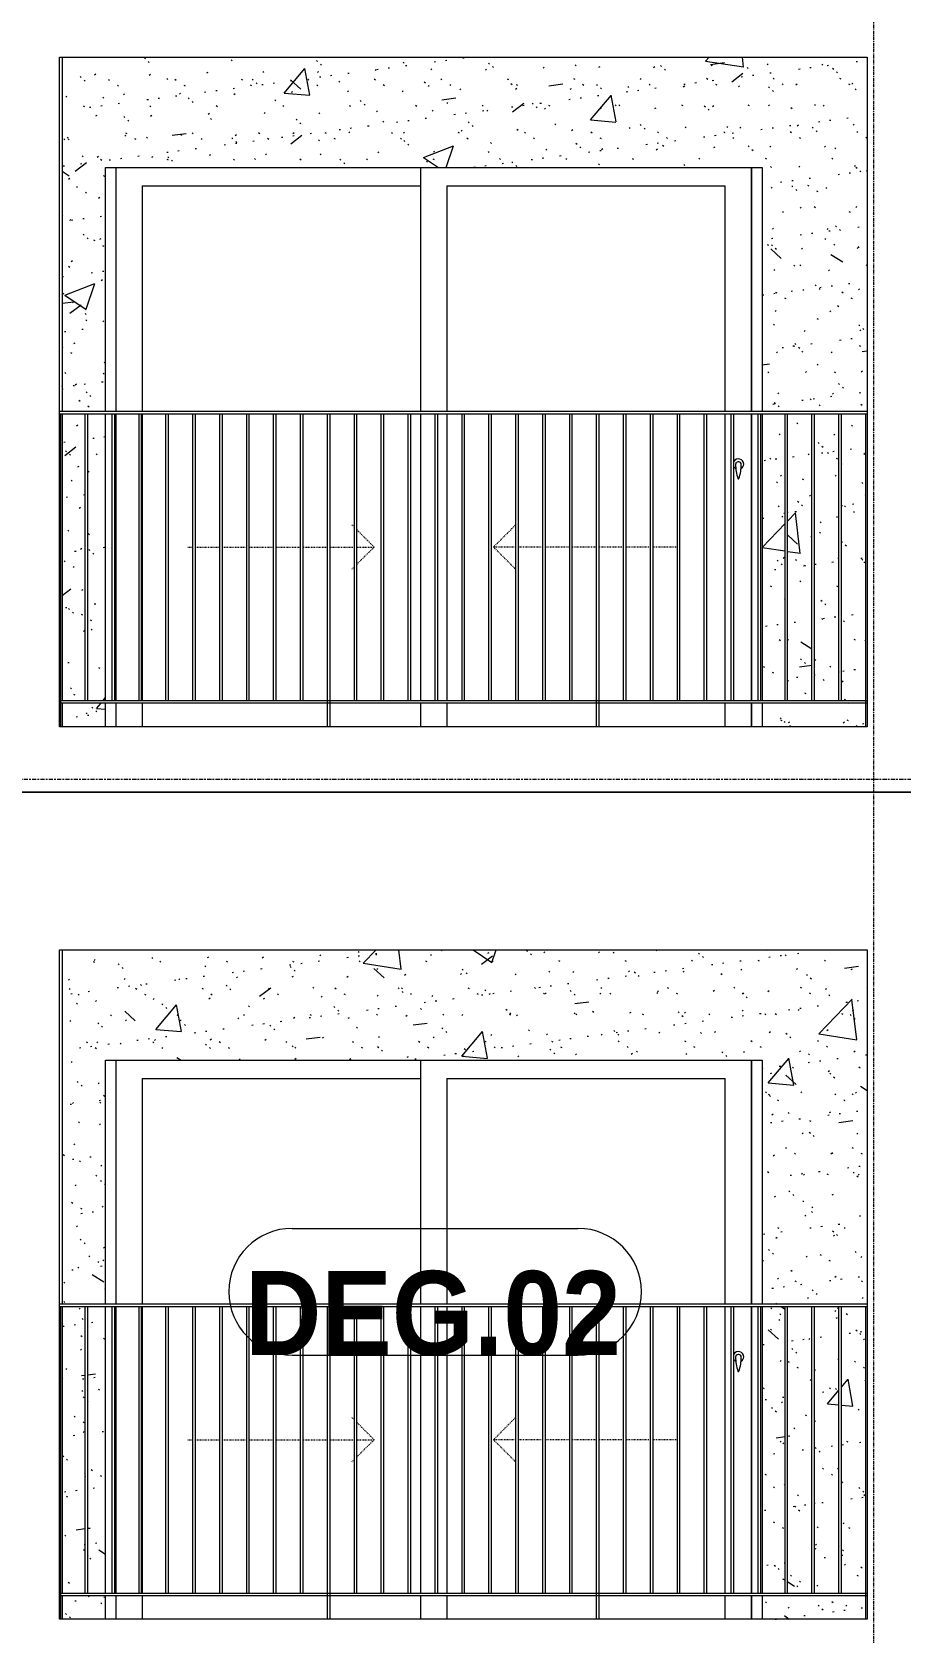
# Model space of a CAD drawing. Header units: millimetres. Extents: x -134153 to 99383, y -5233 to 35400.
# Drawn here: x 11054 to 14363, y 15948 to 22046 of the extents above; entities that cross this region are included whole.
import ezdxf

# ---------------------------------------------------------------- set-up
doc = ezdxf.new("R2010")
doc.units = ezdxf.units.MM
for name, pattern in [('Centre', [31.75, 6.35, -4.7625, 15.875, -4.7625]), ('Dash', [6, 3, -3]), ('Grid Line', [22.225, 12.7, -3.175, 3.175, -3.175])]:
    doc.linetypes.add(name, pattern=pattern)
for name, color, linetype, lineweight in [('0-2', 250, 'Continuous', 5), ('A-DOOR', 31, 'Continuous', 9), ('A-DOOR-FRAM', 31, 'Continuous', 9), ('A-DOOR-HDLN', 31, 'Dash', 9), ('A-DOOR-IDEN', 31, 'Continuous', 9), ('A-FLOR-HRAL', 11, 'Continuous', 9), ('A-FLOR-LEVL-2', 51, 'Centre', 9), ('A-WALL', 113, 'Continuous', 9), ('A-WALL-PATT-1', 9, 'Continuous', 9), ('I-WALL-1', 7, 'Continuous', 9), ('S-GRID-1', 1, 'Grid Line', 9)]:
    doc.layers.add(name, color=color, linetype=linetype, lineweight=lineweight)
doc.styles.add('Arial_B_2', font='arialbd_0.ttf', dxfattribs={"width": 0.9, "height": 320})
pattern_1 = [(50, (82572.6, 0), (1165.978, -102.01), [121.92, -1341.12]), (355, (82572.6, 0), (-225.554, 1222.763), [97.536, -1072.896]), (100.451, (82669.8, -8.5), (940.433, 1120.746), [103.616, -1139.776]), (46.184, (82572.6, 325.1), (1734.906, -269.074), [182.88, -2011.68]), (96.636, (82717.2, 302.7), (1519.38, 1583.536), [155.424, -1709.665]), (351.184, (82572.6, 325.1), (1519.39, 1583.52), [146.304, -1609.344]), (21, (82735.2, 243.8), (970.332, -654.498), [121.92, -1341.12]), (326, (82735.2, 243.8), (395.533, 1178.804), [97.536, -1072.896]), (71.451, (82816, 189.3), (1365.87, 524.296), [103.616, -1139.776]), (37.5, (82572.62, 0), (19.767, 541.1527), [53.645, -1006.246, 53.645, -1035.507, -1076.96]), (37.5, (82572.62, 0), (19.767, 541.1527), [-2149.043, 53.645, -1023.315]), (7.5, (82572.6, 0), (427.646, 641.156), [53.645, -567.334, 53.645, -981.862, -410.464]), (7.5, (82572.6, 0), (427.646, 641.156), [-1656.486, 53.645, -356.819]), (327.5, (82210.1, 0), (867.782, -36.665), [53.645, -352.755, 53.645, -1214.323, -1682.496]), (327.5, (82210.1, 0), (867.782, -36.665), [-1674.368, 53.645, -1628.85]), (317.5, (82047.56, 0), (948.028, 162.731), [53.645, -474.675, 53.645, -788.416, -1194.816]), (317.5, (82047.56, 0), (948.028, 162.731), [-1370.38, 53.645, -1141.17])]
pattern_2 = [(37.5, (82572.62, 0), (-5.1206, 156.61216), [5.364, -118.181, 5.364, -132.812, -132.08]), (37.5, (82572.62, 0), (-5.1206, 156.61216), [-261.722, 5.364, -126.716]), (7.5, (82572.62, 0), (143.847, 229.3842), [5.364, -61.285, 5.364, -105.989, -42.672]), (7.5, (82572.62, 0), (143.847, 229.3842), [-178.003, 5.364, -37.308]), (327.5, (82472.65, 0), (253.1176, 0.4601), [5.364, -35.276, 5.364, -140.94, -191.008]), (327.5, (82472.65, 0), (253.1176, 0.4601), [-186.944, 5.364, -185.644]), (317.5, (82472.65, 0), (244.3381, 71.3376), [5.364, -14.956, 5.364, -90.546, -109.728]), (317.5, (82472.65, 0), (244.3381, 71.3376), [-116.23, 5.364, -104.364])]

# ---------------------------------------------------------------- blocks, each defined once
blk = doc.blocks.new('NCV_TKTC_TANG 6 - 8_rvt-6-TKCS_MẶT ĐỨNG HƯỚNG NAM')
at = {"layer": 'A-WALL-PATT-1'}
h = blk.add_hatch(dxfattribs=at)
h.set_pattern_fill('FP_31', color=256, style=0, pattern_type=2)
h.set_pattern_definition(pattern_1)
h.paths.add_polyline_path([(49827.6, 19400), (49827.6, 19490), (49662.6, 19490), (49662.6, 19400), (49673.4, 19400)])
h.paths.add_polyline_path([(52701.2, 19400), (52722.6, 19400), (52722.6, 19490), (52327.6, 19490), (52327.6, 19400), (52691.9, 19400)])
h.paths.add_polyline_path([(52674.8, 19500), (52722.6, 19500), (52722.6, 20590), (52630.1, 20590), (52630.1, 19500)])
h.paths.add_polyline_path([(52620.1, 19500), (52620.1, 20590), (52527.6, 20590), (52527.6, 19500)])
h.paths.add_polyline_path([(52327.6, 19500), (52415.1, 19500), (52415.1, 20590), (52327.6, 20590), (52327.6, 19763.8)])
h.paths.add_polyline_path([(52517.6, 19500), (52517.6, 20590), (52425.1, 20590), (52425.1, 19500)])
h.paths.add_polyline_path([(49827.6, 19500), (49827.6, 20590), (49760.1, 20590), (49760.1, 19500)])
h.paths.add_polyline_path([(49750.1, 19500), (49750.1, 20590), (49662.6, 20590), (49662.6, 19500), (49732.6, 19500)])
h.paths.add_polyline_path([(52327.6, 20600), (52727.6, 20600), (52727.6, 21950), (49662.6, 21950), (49662.6, 20600), (49827.6, 20600), (49827.6, 21530), (52327.6, 21530), (52327.6, 20868)])
h = blk.add_hatch(dxfattribs=at)
h.set_pattern_fill('FP_32', color=256, style=0, pattern_type=2)
h.set_pattern_definition(pattern_2)
h.paths.add_polyline_path([(49827.6, 19400), (49827.6, 19490), (49662.6, 19490), (49662.6, 19400), (49673.4, 19400)])
h.paths.add_polyline_path([(52701.2, 19400), (52722.6, 19400), (52722.6, 19490), (52327.6, 19490), (52327.6, 19400), (52691.9, 19400)])
h.paths.add_polyline_path([(52674.8, 19500), (52722.6, 19500), (52722.6, 20590), (52630.1, 20590), (52630.1, 19500)])
h.paths.add_polyline_path([(52620.1, 19500), (52620.1, 20590), (52527.6, 20590), (52527.6, 19500)])
h.paths.add_polyline_path([(52327.6, 19500), (52415.1, 19500), (52415.1, 20590), (52327.6, 20590), (52327.6, 19763.8)])
h.paths.add_polyline_path([(52517.6, 19500), (52517.6, 20590), (52425.1, 20590), (52425.1, 19500)])
h.paths.add_polyline_path([(49827.6, 19500), (49827.6, 20590), (49760.1, 20590), (49760.1, 19500)])
h.paths.add_polyline_path([(49750.1, 19500), (49750.1, 20590), (49662.6, 20590), (49662.6, 19500), (49732.6, 19500)])
h.paths.add_polyline_path([(52327.6, 20600), (52727.6, 20600), (52727.6, 21950), (49662.6, 21950), (49662.6, 20600), (49827.6, 20600), (49827.6, 21530), (52327.6, 21530), (52327.6, 20868)])
at = {"layer": 'I-WALL-1'}
for p, q in [((49662.6, 21950), (49662.6, 20600)), ((49827.6, 20600), (49827.6, 21530)), ((49827.6, 21530), (52327.6, 21530)), ((52327.6, 21530), (52327.6, 20600)), ((49662.6, 20590), (49662.6, 19500)), ((49827.6, 19500), (49827.6, 20590)), ((52327.6, 20590), (52327.6, 19500)), ((49662.6, 19490), (49662.6, 19400)), ((49827.6, 19400), (49827.6, 19490)), ((52327.6, 19490), (52327.6, 19400))]:
    blk.add_line(p, q, dxfattribs=at)
blk = doc.blocks.new('NCV_TKTC_TANG 5_rvt-2-TKCS_MẶT ĐỨNG HƯỚNG NAM')
at = {"layer": 'A-WALL-PATT-1'}
h = blk.add_hatch(dxfattribs=at)
h.set_pattern_fill('FP_31', color=256, style=0, pattern_type=2)
h.set_pattern_definition(pattern_1)
h.paths.add_polyline_path([(52722.6, 16000), (52722.6, 16090), (52327.6, 16090), (52327.6, 16000), (52701.2, 16000)])
h.paths.add_polyline_path([(49662.6, 16000), (49827.6, 16000), (49827.6, 16090), (49662.6, 16090), (49662.6, 16012.5)])
h.paths.add_polyline_path([(49760.1, 16100), (49827.6, 16100), (49827.6, 17190), (49760.1, 17190), (49760.1, 16134.4)])
h.paths.add_polyline_path([(52683.7, 16100), (52722.6, 16100), (52722.6, 17190), (52630.1, 17190), (52630.1, 16100), (52674.8, 16100)])
h.paths.add_polyline_path([(49750.1, 16100), (49750.1, 17190), (49662.6, 17190), (49662.6, 16100), (49732.6, 16100)])
h.paths.add_polyline_path([(52327.6, 16100), (52415.1, 16100), (52415.1, 17190), (52327.6, 17190), (52327.6, 16451.2)])
h.paths.add_polyline_path([(52517.6, 16100), (52517.6, 17190), (52425.1, 17190), (52425.1, 16100)])
h.paths.add_polyline_path([(52527.6, 16100), (52620.1, 16100), (52620.1, 17190), (52527.6, 17190), (52527.6, 16451.2)])
h.paths.add_polyline_path([(49760.3, 17200), (49827.6, 17200), (49827.6, 18130), (52327.6, 18130), (52327.6, 17200), (52727.6, 17200), (52727.6, 18550), (49662.6, 18550), (49662.6, 17200)])
h = blk.add_hatch(dxfattribs=at)
h.set_pattern_fill('FP_32', color=256, style=0, pattern_type=2)
h.set_pattern_definition(pattern_2)
h.paths.add_polyline_path([(52722.6, 16000), (52722.6, 16090), (52327.6, 16090), (52327.6, 16000), (52701.2, 16000)])
h.paths.add_polyline_path([(49662.6, 16000), (49827.6, 16000), (49827.6, 16090), (49662.6, 16090), (49662.6, 16012.5)])
h.paths.add_polyline_path([(49760.1, 16100), (49827.6, 16100), (49827.6, 17190), (49760.1, 17190), (49760.1, 16134.4)])
h.paths.add_polyline_path([(52683.7, 16100), (52722.6, 16100), (52722.6, 17190), (52630.1, 17190), (52630.1, 16100), (52674.8, 16100)])
h.paths.add_polyline_path([(49750.1, 16100), (49750.1, 17190), (49662.6, 17190), (49662.6, 16100), (49732.6, 16100)])
h.paths.add_polyline_path([(52327.6, 16100), (52415.1, 16100), (52415.1, 17190), (52327.6, 17190), (52327.6, 16451.2)])
h.paths.add_polyline_path([(52517.6, 16100), (52517.6, 17190), (52425.1, 17190), (52425.1, 16100)])
h.paths.add_polyline_path([(52527.6, 16100), (52620.1, 16100), (52620.1, 17190), (52527.6, 17190), (52527.6, 16451.2)])
h.paths.add_polyline_path([(49760.3, 17200), (49827.6, 17200), (49827.6, 18130), (52327.6, 18130), (52327.6, 17200), (52727.6, 17200), (52727.6, 18550), (49662.6, 18550), (49662.6, 17200)])
at = {"layer": 'I-WALL-1'}
for p, q in [((49662.6, 18550), (49662.6, 17200)), ((49827.6, 17200), (49827.6, 18130)), ((49827.6, 18130), (52327.6, 18130)), ((52327.6, 18130), (52327.6, 17200)), ((49662.6, 17190), (49662.6, 16100)), ((49827.6, 16100), (49827.6, 17190)), ((52327.6, 17190), (52327.6, 16100)), ((49662.6, 16090), (49662.6, 16000)), ((49827.6, 16000), (49827.6, 16090)), ((52327.6, 16090), (52327.6, 16000))]:
    blk.add_line(p, q, dxfattribs=at)
blk = doc.blocks.new('DEG_02-DEG_03 - DEG_02-2500x2400mm-CỬA ĐI 02 CÁNH TRƯỢT-V253-TKCS_MẶT ĐỨNG HƯỚNG NAM')
at = {"layer": 'A-DOOR'}
for p, q in [((59227.6, 10400), (59227.6, 11330)), ((60487.6, 11330), (60487.6, 10400)), ((58167.6, 11260), (58167.6, 10400)), ((58167.6, 11260), (59227.6, 11260)), ((59327.6, 11260), (59327.6, 10400)), ((59327.6, 11260), (60387.6, 11260)), ((60387.6, 10400), (60387.6, 11260)), ((58167.6, 10390), (58167.6, 9300)), ((59227.6, 9300), (59227.6, 10390)), ((59327.6, 10390), (59327.6, 9300)), ((60387.6, 9300), (60387.6, 10390)), ((60487.6, 10390), (60487.6, 9300)), ((58167.6, 9290), (58167.6, 9200)), ((59227.6, 9200), (59227.6, 9290)), ((59327.6, 9290), (59327.6, 9200)), ((60387.6, 9200), (60387.6, 9290)), ((60487.6, 9290), (60487.6, 9200))]:
    blk.add_line(p, q, dxfattribs=at)
at = {"layer": 'A-DOOR', "flags": 128}
blk.add_lwpolyline([(60439.1, 10208.7), (60439.1, 10208.7), (60439, 10208.7), (60439, 10208.7), (60439, 10208.7), (60439, 10208.7), (60439, 10208.7), (60439, 10208.7), (60438.9, 10208.7), (60438.9, 10208.7), (60438.9, 10208.7), (60438.9, 10208.7), (60438.8, 10208.7), (60438.8, 10208.7), (60438.8, 10208.7), (60438.7, 10208.7), (60438.7, 10208.7), (60438.7, 10208.7), (60438.6, 10208.7), (60438.6, 10208.7), (60438.5, 10208.7), (60438.5, 10208.7), (60438.4, 10208.7), (60438.4, 10208.7), (60438.3, 10208.7), (60438.3, 10208.7), (60438.2, 10208.7), (60438.2, 10208.7), (60438.1, 10208.7), (60438.1, 10208.7), (60438, 10208.7), (60437.9, 10208.7), (60437.9, 10208.7), (60437.8, 10208.7), (60437.8, 10208.7), (60437.7, 10208.7), (60437.6, 10208.7), (60437.6, 10208.7), (60437.5, 10208.7), (60437.5, 10208.7), (60437.4, 10208.7), (60437.3, 10208.7), (60437.3, 10208.7), (60437.2, 10208.7), (60437.2, 10208.7), (60437.1, 10208.7), (60437.1, 10208.7), (60437, 10208.7), (60436.9, 10208.7), (60436.9, 10208.7), (60436.8, 10208.7), (60436.8, 10208.7), (60436.7, 10208.7), (60436.7, 10208.7), (60436.6, 10208.7), (60436.6, 10208.7), (60436.5, 10208.7), (60436.5, 10208.7), (60436.5, 10208.7), (60436.4, 10208.7), (60436.4, 10208.7), (60436.3, 10208.7), (60436.3, 10208.7), (60436.3, 10208.7), (60436.2, 10208.7), (60436.2, 10208.7), (60436.2, 10208.7), (60436.2, 10208.7), (60436.2, 10208.7), (60436.1, 10208.7), (60436.1, 10208.7), (60436.1, 10208.7), (60436.1, 10208.7), (60436.1, 10208.7), (60436.1, 10208.7), (60436.1, 10208.7)], dxfattribs=at)
at = {"layer": 'A-DOOR'}
for centre, radius, start, end in [((60437.6, 10200), 20, 0, 150), ((60437.6, 10200), 20, 210, 240), ((60436.1, 10199.2), 9.45, 90, 180), ((60591.4, 10199.2), 164.8, 180, 199.13397), ((60439.1, 10199.2), 9.45, 0, 90), ((60283.8, 10199.2), 164.8, 340.86603, 0), ((60437.6, 10200), 20, 300, 0), ((60437.9, 10146), 2.34, 199.13397, 261.03098), ((60437.2, 10146), 2.34, 278.96902, 340.86603)]:
    blk.add_arc(centre, radius, start, end, dxfattribs=at)
at = {"layer": 'A-DOOR-FRAM'}
for p, q in [((58067.6, 10400), (58067.6, 11330)), ((60487.6, 10400), (60487.6, 11330)), ((58067.6, 9300), (58067.6, 10390)), ((60487.6, 9300), (60487.6, 10390)), ((58067.6, 9200), (58067.6, 9290)), ((60487.6, 9200), (60487.6, 9290))]:
    blk.add_line(p, q, dxfattribs=at)
at = {"layer": 'A-DOOR-HDLN'}
for p, q in [((58975.1, 9959.5), (58965.5, 9969.1)), ((59050.3, 9884.2), (58985.1, 9949.5)), ((59504.8, 9884.2), (59589.7, 9969.1)), ((58340.3, 9884.2), (58360.1, 9884.2)), ((58370.1, 9884.2), (58462.6, 9884.2)), ((58472.6, 9884.2), (58565.1, 9884.2)), ((58575.1, 9884.2), (58667.6, 9884.2)), ((58677.6, 9884.2), (58770.1, 9884.2)), ((58780.1, 9884.2), (58872.6, 9884.2)), ((58882.6, 9884.2), (58975.1, 9884.2)), ((59050.3, 9884.2), (58985.1, 9819)), ((58985.1, 9884.2), (59050.3, 9884.2)), ((59504.8, 9884.2), (59589.7, 9799.4)), ((59590.1, 9884.2), (59504.8, 9884.2)), ((59692.6, 9884.2), (59600.1, 9884.2)), ((59795.1, 9884.2), (59702.6, 9884.2)), ((59897.6, 9884.2), (59805.1, 9884.2)), ((60000.1, 9884.2), (59907.6, 9884.2)), ((60102.6, 9884.2), (60010.1, 9884.2)), ((60205.1, 9884.2), (60112.6, 9884.2)), ((58975.1, 9809), (58965.5, 9799.4))]:
    blk.add_line(p, q, dxfattribs=at)
blk = doc.blocks.new('Railing - 10mm-1251313-TKCS_MẶT ĐỨNG HƯỚNG NAM')
at = {"layer": 'A-FLOR-HRAL'}
for p, q in [((52620.064287, 5900), (52620.064287, 6990)), ((52630.064287, 5900), (52630.064287, 6990))]:
    blk.add_line(p, q, dxfattribs=at)
blk = doc.blocks.new('Railing - 50 x 10mm-1251315-TKCS_MẶT ĐỨNG HƯỚNG NAM')
at = {"layer": 'A-FLOR-HRAL'}
for p, q in [((51697.564287, 5800), (51697.564287, 6990)), ((51707.564287, 6990), (51697.564287, 6990)), ((51707.564287, 5800), (51707.564287, 6990))]:
    blk.add_line(p, q, dxfattribs=at)
blk = doc.blocks.new('Railing - 50 x 10mm-1251311-TKCS_MẶT ĐỨNG HƯỚNG NAM')
at = {"layer": 'A-FLOR-HRAL'}
for p in [(52722.564287, 5800), (52727.564287, 6990)]:
    blk.add_line(p, (52722.564287, 6990), dxfattribs=at)
blk = doc.blocks.new('Railing - 50 x 10mm-V289-TKCS_MẶT ĐỨNG HƯỚNG NAM')
at = {"layer": 'A-FLOR-HRAL'}
for p, q in [((49657.564287, 6990), (49652.564287, 6990)), ((49657.564287, 5800), (49657.564287, 6990))]:
    blk.add_line(p, q, dxfattribs=at)
blk = doc.blocks.new('Railing - Railing-3261576-TKCS_MẶT ĐỨNG HƯỚNG NAM')
at = {"layer": 'A-FLOR-HRAL'}
for p, q in [((49652.564287, 16100), (52727.564287, 16100)), ((52727.564287, 16090), (49652.564287, 16090))]:
    blk.add_line(p, q, dxfattribs=at)
for name, p in [('Railing - 50 x 10mm-V289-TKCS_MẶT ĐỨNG HƯỚNG NAM', (0, 10200)), ('Railing - 10mm-1251313-TKCS_MẶT ĐỨNG HƯỚNG NAM', (-2870, 10200)), ('Railing - 10mm-1251313-TKCS_MẶT ĐỨNG HƯỚNG NAM', (-2767.5, 10200)), ('Railing - 10mm-1251313-TKCS_MẶT ĐỨNG HƯỚNG NAM', (-2665, 10200)), ('Railing - 10mm-1251313-TKCS_MẶT ĐỨNG HƯỚNG NAM', (-2562.5, 10200)), ('Railing - 10mm-1251313-TKCS_MẶT ĐỨNG HƯỚNG NAM', (-2460, 10200)), ('Railing - 10mm-1251313-TKCS_MẶT ĐỨNG HƯỚNG NAM', (-2357.5, 10200)), ('Railing - 10mm-1251313-TKCS_MẶT ĐỨNG HƯỚNG NAM', (-2255, 10200)), ('Railing - 10mm-1251313-TKCS_MẶT ĐỨNG HƯỚNG NAM', (-2152.5, 10200)), ('Railing - 10mm-1251313-TKCS_MẶT ĐỨNG HƯỚNG NAM', (-2050, 10200)), ('Railing - 50 x 10mm-1251315-TKCS_MẶT ĐỨNG HƯỚNG NAM', (-1025, 10200)), ('Railing - 10mm-1251313-TKCS_MẶT ĐỨNG HƯỚNG NAM', (-1845, 10200)), ('Railing - 10mm-1251313-TKCS_MẶT ĐỨNG HƯỚNG NAM', (-1742.5, 10200)), ('Railing - 10mm-1251313-TKCS_MẶT ĐỨNG HƯỚNG NAM', (-1640, 10200)), ('Railing - 10mm-1251313-TKCS_MẶT ĐỨNG HƯỚNG NAM', (-1537.5, 10200)), ('Railing - 10mm-1251313-TKCS_MẶT ĐỨNG HƯỚNG NAM', (-1435, 10200)), ('Railing - 10mm-1251313-TKCS_MẶT ĐỨNG HƯỚNG NAM', (-1332.5, 10200)), ('Railing - 10mm-1251313-TKCS_MẶT ĐỨNG HƯỚNG NAM', (-1230, 10200)), ('Railing - 10mm-1251313-TKCS_MẶT ĐỨNG HƯỚNG NAM', (-1127.5, 10200)), ('Railing - 10mm-1251313-TKCS_MẶT ĐỨNG HƯỚNG NAM', (-1025, 10200)), ('Railing - 50 x 10mm-1251315-TKCS_MẶT ĐỨNG HƯỚNG NAM', (0, 10200)), ('Railing - 10mm-1251313-TKCS_MẶT ĐỨNG HƯỚNG NAM', (-820, 10200)), ('Railing - 10mm-1251313-TKCS_MẶT ĐỨNG HƯỚNG NAM', (-717.5, 10200)), ('Railing - 10mm-1251313-TKCS_MẶT ĐỨNG HƯỚNG NAM', (-615, 10200)), ('Railing - 10mm-1251313-TKCS_MẶT ĐỨNG HƯỚNG NAM', (-512.5, 10200)), ('Railing - 10mm-1251313-TKCS_MẶT ĐỨNG HƯỚNG NAM', (-410, 10200)), ('Railing - 10mm-1251313-TKCS_MẶT ĐỨNG HƯỚNG NAM', (-307.5, 10200)), ('Railing - 10mm-1251313-TKCS_MẶT ĐỨNG HƯỚNG NAM', (-205, 10200)), ('Railing - 10mm-1251313-TKCS_MẶT ĐỨNG HƯỚNG NAM', (-102.5, 10200)), ('Railing - 10mm-1251313-TKCS_MẶT ĐỨNG HƯỚNG NAM', (0, 10200)), ('Railing - 50 x 10mm-1251311-TKCS_MẶT ĐỨNG HƯỚNG NAM', (0, 10200))]:
    blk.add_blockref(name, p)
blk = doc.blocks.new('Top Rail Type - Top Rail_Internal_-3261577-TKCS_MẶT ĐỨNG HƯỚNG NAM')
at = {"layer": 'A-FLOR-HRAL'}
for p, q in [((52727.564287, 17200), (49652.564287, 17200)), ((52727.564287, 17190), (49652.564287, 17190))]:
    blk.add_line(p, q, dxfattribs=at)
blk = doc.blocks.new('DEG_02-DEG_03 - DEG_02-2500x2400mm-CỬA ĐI 02 CÁNH TRƯỢT-V257-TKCS_MẶT ĐỨNG HƯỚNG NAM')
at = {"layer": 'A-DOOR'}
for p, q in [((51027.6, 10400), (51027.6, 11330)), ((52287.6, 11330), (52287.6, 10400)), ((49967.6, 11260), (49967.6, 10400)), ((49967.6, 11260), (51027.6, 11260)), ((51127.6, 11260), (51127.6, 10400)), ((51127.6, 11260), (52187.6, 11260)), ((52187.6, 10400), (52187.6, 11260)), ((49967.6, 10390), (49967.6, 9300)), ((51027.6, 9300), (51027.6, 10390)), ((51127.6, 10390), (51127.6, 9300)), ((52187.6, 9300), (52187.6, 10390)), ((52287.6, 10390), (52287.6, 9300)), ((49967.6, 9290), (49967.6, 9200)), ((51027.6, 9200), (51027.6, 9290)), ((51127.6, 9290), (51127.6, 9200)), ((52187.6, 9200), (52187.6, 9290)), ((52287.6, 9290), (52287.6, 9200))]:
    blk.add_line(p, q, dxfattribs=at)
at = {"layer": 'A-DOOR', "flags": 128}
blk.add_lwpolyline([(52239.1, 10208.7), (52239.1, 10208.7), (52239, 10208.7), (52239, 10208.7), (52239, 10208.7), (52239, 10208.7), (52239, 10208.7), (52239, 10208.7), (52238.9, 10208.7), (52238.9, 10208.7), (52238.9, 10208.7), (52238.9, 10208.7), (52238.8, 10208.7), (52238.8, 10208.7), (52238.8, 10208.7), (52238.7, 10208.7), (52238.7, 10208.7), (52238.7, 10208.7), (52238.6, 10208.7), (52238.6, 10208.7), (52238.5, 10208.7), (52238.5, 10208.7), (52238.4, 10208.7), (52238.4, 10208.7), (52238.3, 10208.7), (52238.3, 10208.7), (52238.2, 10208.7), (52238.2, 10208.7), (52238.1, 10208.7), (52238.1, 10208.7), (52238, 10208.7), (52237.9, 10208.7), (52237.9, 10208.7), (52237.8, 10208.7), (52237.8, 10208.7), (52237.7, 10208.7), (52237.6, 10208.7), (52237.6, 10208.7), (52237.5, 10208.7), (52237.5, 10208.7), (52237.4, 10208.7), (52237.3, 10208.7), (52237.3, 10208.7), (52237.2, 10208.7), (52237.2, 10208.7), (52237.1, 10208.7), (52237.1, 10208.7), (52237, 10208.7), (52236.9, 10208.7), (52236.9, 10208.7), (52236.8, 10208.7), (52236.8, 10208.7), (52236.7, 10208.7), (52236.7, 10208.7), (52236.6, 10208.7), (52236.6, 10208.7), (52236.5, 10208.7), (52236.5, 10208.7), (52236.5, 10208.7), (52236.4, 10208.7), (52236.4, 10208.7), (52236.3, 10208.7), (52236.3, 10208.7), (52236.3, 10208.7), (52236.2, 10208.7), (52236.2, 10208.7), (52236.2, 10208.7), (52236.2, 10208.7), (52236.2, 10208.7), (52236.1, 10208.7), (52236.1, 10208.7), (52236.1, 10208.7), (52236.1, 10208.7), (52236.1, 10208.7), (52236.1, 10208.7), (52236.1, 10208.7)], dxfattribs=at)
at = {"layer": 'A-DOOR'}
for centre, radius, start, end in [((52237.6, 10200), 20, 0, 150), ((52237.6, 10200), 20, 210, 240), ((52236.1, 10199.2), 9.45, 135, 180), ((52391.4, 10199.2), 164.8, 180, 199.13397), ((52236.1, 10199.2), 9.45, 90, 131.95108), ((52239.1, 10199.2), 9.45, 0, 90), ((52083.8, 10199.2), 164.8, 340.86603, 0), ((52237.6, 10200), 20, 300, 0), ((52237.9, 10146), 2.34, 199.13397, 261.03098), ((52237.2, 10146), 2.34, 278.96902, 340.86603)]:
    blk.add_arc(centre, radius, start, end, dxfattribs=at)
at = {"layer": 'A-DOOR-FRAM'}
for p, q in [((49867.6, 10400), (49867.6, 11330)), ((52287.6, 10400), (52287.6, 11330)), ((49867.6, 9300), (49867.6, 10390)), ((52287.6, 9300), (52287.6, 10390)), ((49867.6, 9200), (49867.6, 9290)), ((52287.6, 9200), (52287.6, 9290))]:
    blk.add_line(p, q, dxfattribs=at)
at = {"layer": 'A-DOOR-HDLN'}
for p, q in [((50775.1, 9959.5), (50765.5, 9969.1)), ((50850.3, 9884.2), (50785.1, 9949.5)), ((51304.8, 9884.2), (51389.7, 9969.1)), ((50140.3, 9884.2), (50160.1, 9884.2)), ((50170.1, 9884.2), (50262.6, 9884.2)), ((50272.6, 9884.2), (50365.1, 9884.2)), ((50375.1, 9884.2), (50467.6, 9884.2)), ((50477.6, 9884.2), (50570.1, 9884.2)), ((50580.1, 9884.2), (50672.6, 9884.2)), ((50682.6, 9884.2), (50775.1, 9884.2)), ((50850.3, 9884.2), (50785.1, 9819)), ((50785.1, 9884.2), (50850.3, 9884.2)), ((51304.8, 9884.2), (51389.7, 9799.4)), ((51390.1, 9884.2), (51304.8, 9884.2)), ((51492.6, 9884.2), (51400.1, 9884.2)), ((51595.1, 9884.2), (51502.6, 9884.2)), ((51697.6, 9884.2), (51605.1, 9884.2)), ((51800.1, 9884.2), (51707.6, 9884.2)), ((51902.6, 9884.2), (51810.1, 9884.2)), ((52005.1, 9884.2), (51912.6, 9884.2)), ((50775.1, 9809), (50765.5, 9799.4))]:
    blk.add_line(p, q, dxfattribs=at)
blk = doc.blocks.new('Railing - Railing-3820827-TKCS_MẶT ĐỨNG HƯỚNG NAM')
at = {"layer": 'A-FLOR-HRAL'}
for p, q in [((49652.564287, 19500), (52727.564287, 19500)), ((52727.564287, 19490), (49652.564287, 19490))]:
    blk.add_line(p, q, dxfattribs=at)
for name, p in [('Railing - 50 x 10mm-V289-TKCS_MẶT ĐỨNG HƯỚNG NAM', (0, 13600)), ('Railing - 10mm-1251313-TKCS_MẶT ĐỨNG HƯỚNG NAM', (-2870, 13600)), ('Railing - 10mm-1251313-TKCS_MẶT ĐỨNG HƯỚNG NAM', (-2767.5, 13600)), ('Railing - 10mm-1251313-TKCS_MẶT ĐỨNG HƯỚNG NAM', (-2665, 13600)), ('Railing - 10mm-1251313-TKCS_MẶT ĐỨNG HƯỚNG NAM', (-2562.5, 13600)), ('Railing - 10mm-1251313-TKCS_MẶT ĐỨNG HƯỚNG NAM', (-2460, 13600)), ('Railing - 10mm-1251313-TKCS_MẶT ĐỨNG HƯỚNG NAM', (-2357.5, 13600)), ('Railing - 10mm-1251313-TKCS_MẶT ĐỨNG HƯỚNG NAM', (-2255, 13600)), ('Railing - 10mm-1251313-TKCS_MẶT ĐỨNG HƯỚNG NAM', (-2152.5, 13600)), ('Railing - 10mm-1251313-TKCS_MẶT ĐỨNG HƯỚNG NAM', (-2050, 13600)), ('Railing - 50 x 10mm-1251315-TKCS_MẶT ĐỨNG HƯỚNG NAM', (-1025, 13600)), ('Railing - 10mm-1251313-TKCS_MẶT ĐỨNG HƯỚNG NAM', (-1845, 13600)), ('Railing - 10mm-1251313-TKCS_MẶT ĐỨNG HƯỚNG NAM', (-1742.5, 13600)), ('Railing - 10mm-1251313-TKCS_MẶT ĐỨNG HƯỚNG NAM', (-1640, 13600)), ('Railing - 10mm-1251313-TKCS_MẶT ĐỨNG HƯỚNG NAM', (-1537.5, 13600)), ('Railing - 10mm-1251313-TKCS_MẶT ĐỨNG HƯỚNG NAM', (-1435, 13600)), ('Railing - 10mm-1251313-TKCS_MẶT ĐỨNG HƯỚNG NAM', (-1332.5, 13600)), ('Railing - 10mm-1251313-TKCS_MẶT ĐỨNG HƯỚNG NAM', (-1230, 13600)), ('Railing - 10mm-1251313-TKCS_MẶT ĐỨNG HƯỚNG NAM', (-1127.5, 13600)), ('Railing - 10mm-1251313-TKCS_MẶT ĐỨNG HƯỚNG NAM', (-1025, 13600)), ('Railing - 50 x 10mm-1251315-TKCS_MẶT ĐỨNG HƯỚNG NAM', (0, 13600)), ('Railing - 10mm-1251313-TKCS_MẶT ĐỨNG HƯỚNG NAM', (-820, 13600)), ('Railing - 10mm-1251313-TKCS_MẶT ĐỨNG HƯỚNG NAM', (-717.5, 13600)), ('Railing - 10mm-1251313-TKCS_MẶT ĐỨNG HƯỚNG NAM', (-615, 13600)), ('Railing - 10mm-1251313-TKCS_MẶT ĐỨNG HƯỚNG NAM', (-512.5, 13600)), ('Railing - 10mm-1251313-TKCS_MẶT ĐỨNG HƯỚNG NAM', (-410, 13600)), ('Railing - 10mm-1251313-TKCS_MẶT ĐỨNG HƯỚNG NAM', (-307.5, 13600)), ('Railing - 10mm-1251313-TKCS_MẶT ĐỨNG HƯỚNG NAM', (-205, 13600)), ('Railing - 10mm-1251313-TKCS_MẶT ĐỨNG HƯỚNG NAM', (-102.5, 13600)), ('Railing - 10mm-1251313-TKCS_MẶT ĐỨNG HƯỚNG NAM', (0, 13600)), ('Railing - 50 x 10mm-1251311-TKCS_MẶT ĐỨNG HƯỚNG NAM', (0, 13600))]:
    blk.add_blockref(name, p)
blk = doc.blocks.new('Top Rail Type - Top Rail_Internal_-3820828-TKCS_MẶT ĐỨNG HƯỚNG NAM')
at = {"layer": 'A-FLOR-HRAL'}
for p, q in [((52727.564287, 20600), (49652.564287, 20600)), ((52727.564287, 20590), (49652.564287, 20590))]:
    blk.add_line(p, q, dxfattribs=at)
blk = doc.blocks.new('STN_Door Tag - STN_Door Tag-1788670-TKCS_MẶT ĐỨNG HƯỚNG NAM')
at = {"layer": 'A-DOOR-IDEN'}
for p, q in [((50538.4, 10689.1), (51626.5, 10689.1)), ((50538.4, 10206.1), (51626.5, 10206.1))]:
    blk.add_line(p, q, dxfattribs=at)
for centre, start, end in [((50538.4, 10447.6), 90, 270), ((51626.5, 10447.6), 270, 90)]:
    blk.add_arc(centre, 241.5, start, end, dxfattribs=at)

msp = doc.modelspace()

# ---------------------------------------------------------------- linework, layer by layer
at = {"layer": 'A-FLOR-LEVL-2'}
msp.add_line((-12769.4, 19200), (95658.9, 19200), dxfattribs=at)
at = {"layer": 'A-WALL'}
for p, q in [((11158.9, 19400), (11158.9, 21950)), ((11158.9, 21950), (14233.9, 21950)), ((14233.9, 21950), (14233.9, 19400)), ((14233.9, 19400), (11158.9, 19400)), ((14443.9, 19150), (7358.9, 19150)), ((7358.9, 19150), (14443.9, 19150)), ((11158.9, 16000), (11158.9, 18550)), ((11158.9, 18550), (14233.9, 18550)), ((14233.9, 18550), (14233.9, 16000)), ((14233.9, 16000), (11158.9, 16000))]:
    msp.add_line(p, q, dxfattribs=at)
at = {"layer": 'S-GRID-1'}
msp.add_line((14258.9, 856.3), (14258.9, 30285.9), dxfattribs=at)

# ---------------------------------------------------------------- block references
at = {"layer": '0-2'}
for name in ['NCV_TKTC_TANG 6 - 8_rvt-6-TKCS_MẶT ĐỨNG HƯỚNG NAM', 'NCV_TKTC_TANG 5_rvt-2-TKCS_MẶT ĐỨNG HƯỚNG NAM']:
    msp.add_blockref(name, (-38493.7, 0), dxfattribs=at)
at = {"layer": 'A-DOOR'}
for name, p in [('DEG_02-DEG_03 - DEG_02-2500x2400mm-CỬA ĐI 02 CÁNH TRƯỢT-V257-TKCS_MẶT ĐỨNG HƯỚNG NAM', (-38493.7, 10200)), ('DEG_02-DEG_03 - DEG_02-2500x2400mm-CỬA ĐI 02 CÁNH TRƯỢT-V253-TKCS_MẶT ĐỨNG HƯỚNG NAM', (-46693.7, 6800))]:
    msp.add_blockref(name, p, dxfattribs=at)
at = {"layer": 'A-DOOR-IDEN'}
msp.add_blockref('STN_Door Tag - STN_Door Tag-1788670-TKCS_MẶT ĐỨNG HƯỚNG NAM', (-38493.7, 6800), dxfattribs=at)
at = {"layer": 'A-FLOR-HRAL'}
for name in ['Top Rail Type - Top Rail_Internal_-3820828-TKCS_MẶT ĐỨNG HƯỚNG NAM', 'Railing - Railing-3820827-TKCS_MẶT ĐỨNG HƯỚNG NAM', 'Top Rail Type - Top Rail_Internal_-3261577-TKCS_MẶT ĐỨNG HƯỚNG NAM', 'Railing - Railing-3261576-TKCS_MẶT ĐỨNG HƯỚNG NAM']:
    msp.add_blockref(name, (-38493.7, 0), dxfattribs=at)

# ---------------------------------------------------------------- texts
at = {"layer": 'A-DOOR-IDEN', "insert": (12580.6, 17164.6), "char_height": 320, "width": 1467.36, "attachment_point": 5, "line_spacing_factor": 0.936439, "style": 'Arial_B_2'}
msp.add_mtext('\\pt7.2,14.4,21.6,28.8,36,43.2,50.4,57.6,64.8,72,79.2,86.4,93.6,100.8,108,115.2,122.4,129.6,136.8,144,151.2,158.4,165.6,172.8,180,187.2,194.4,201.6,208.8,216,223.2,230.4;DEG.02', dxfattribs=at)

doc.saveas('drawing.dxf')
